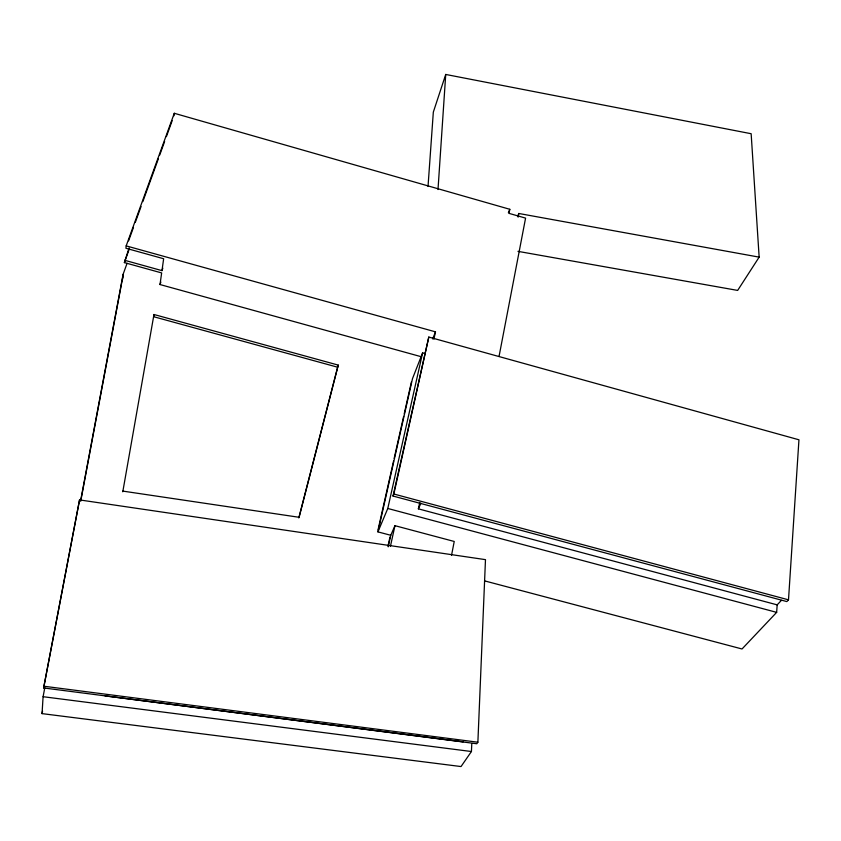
<?xml version="1.0" encoding="UTF-8"?>
<svg xmlns="http://www.w3.org/2000/svg" width="841" height="841" viewBox="0 0 841 841"><rect width="100%" height="100%" fill="white"/><g stroke="black" fill="none" stroke-linecap="round" stroke-linejoin="round"><path stroke-width="1.26" d="M477.877 742.214L485.478 559.643L79.548 499.911L43.627 687.949L476.815 743.749L477.877 742.214L43.732 686.214M44.815 687.675L43.091 696.705L42.05 713.62L461.026 766.55L471.433 751.518L471.78 743.654M788.501 599.833L798.95 439.79L428.805 337.062L393.01 496.043L786.85 601.588L788.501 599.833L393.861 494.024L393.01 496.043M438.003 189.54L445.73 74.45L751.15 133.719L759.15 257.136L737.652 290.418L517.972 251.354M484.521 580.858L742.025 648.979L776.653 612.364L777.168 604.868L781.415 600.348M428.027 186.471L433.325 112.116L445.73 74.45M79.548 499.911L43.627 687.949M122.586 279.17L123.101 274.345L127.075 263.307M421.415 356.773L160.011 284.542L161.651 272.926L124.373 262.602L129.072 247.948M499.039 356.479L525.583 218.113L508.994 213.362L509.804 209.293L174.287 113.283L126.182 245.877L125.919 248.253L163.648 258.734L161.977 270.634L124.626 260.279M173.961 115.774L174.287 113.283M153.977 314.502L153.661 316.71L337.619 367.202L338.282 365.11L153.977 314.502L122.786 491.796M80.641 500.605L123.101 274.345M80.725 501.236L122.86 276.605M42.05 713.62L42.544 711.044M451.533 555.323L454.235 541.467L394.955 525.678L390.771 535.286L388.227 546.808M518.109 217.146L518.823 213.488L759.15 257.136M777.168 604.868L418.376 508.847L419.733 502.455M390.413 546.387L394.955 525.678M387.985 546.093L389.961 537.136M433.882 339.175L435.491 331.848L126.182 245.877M393.861 494.024L428.805 337.062M390.771 535.286L377.935 531.88L387.785 508.469L422.603 352.884L424.821 353.493M378.019 529.914L393.567 461.026M394.145 458.471L403.648 416.369M404.227 413.825L411.417 381.93M377.935 531.88L412.51 378.608L422.603 352.884M298.797 517.93L337.619 367.202M338.282 365.11L299.102 517.289L122.828 491.102M161.977 270.634L162.828 268.163M160.011 284.542L160.862 282.061M128.589 240.883L133.477 227.396M135.264 222.487L141.046 206.539M142.823 201.64L158.392 158.707M159.727 155.028L164.615 141.53M166.392 136.631L172.174 120.683M124.373 262.602L129.262 249.052M432.684 338.934L435.491 331.848M508.374 212.72L509.804 209.293M517.814 215.843L518.823 213.488M418.376 508.847L420.931 503.223M43.091 696.705L471.433 751.518M104.999 695.885L463.139 741.836M387.785 508.469L776.653 612.364"/></g></svg>
